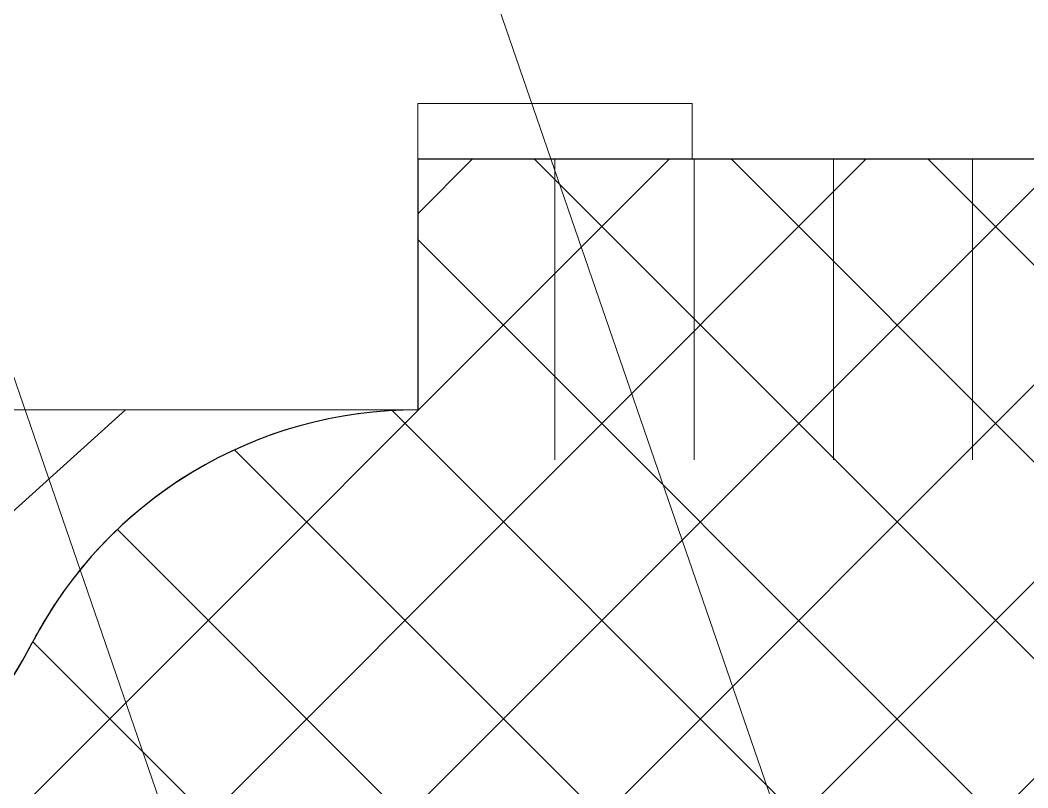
# Model space of a CAD drawing. Header units: millimetres. Extents: x 674 to 609626, y -20132 to 4061356.
# Drawn here: x 119498 to 137599, y 3953255 to 3967044 of the extents above; entities that cross this region are included whole.
import ezdxf

# ---------------------------------------------------------------- set-up
doc = ezdxf.new("R2010")
doc.units = ezdxf.units.MM
for name, color, linetype, lineweight in [('A-010-M_LINE', 90, 'Continuous', 18), ('A-230-M_FLOOR', 192, 'Continuous', 13), ('Z-030-M_GRID', 191, 'Continuous', 13), ('Z-060-M_DETAIL', 92, 'Continuous', 25)]:
    doc.layers.add(name, color=color, linetype=linetype, lineweight=lineweight)

# ---------------------------------------------------------------- blocks, each defined once
blk = doc.blocks.new('25021-APA-ZZ-ZZ-M3-AR-000001_V3_rvt-1-S0_021 - GROUND LOADING PLAN')
at = {"layer": 'A-010-M_LINE', "lineweight": 5}
for p, q in [((-2394396, 3964544), (-2394396, 3959144)), ((-2391896, 3964544), (-2391896, 3959144)), ((-2389396, 3964544), (-2389396, 3959144)), ((-2386896, 3964544), (-2386896, 3959144))]:
    blk.add_line(p, q, dxfattribs=at)
at = {"layer": 'A-230-M_FLOOR', "lineweight": 5}
for p, q in [((-2396858, 3965544), (-2396858, 3964544)), ((-2396730, 3965544), (-2396858, 3965544)), ((-2396212, 3965544), (-2396730, 3965544)), ((-2391933, 3965544), (-2396212, 3965544)), ((-2391933, 3964718), (-2391933, 3965544)), ((-2391933, 3964544), (-2391933, 3964718)), ((-2396858, 3964544), (-2391933, 3964544)), ((-2396858, 3964544), (-2396858, 3960044)), ((-2381896, 3964544), (-2391933, 3964544)), ((-2406968, 3955671), (-2402111, 3960044)), ((-2402111, 3960044), (-2404353, 3960044)), ((-2396858, 3960044), (-2402111, 3960044))]:
    blk.add_line(p, q, dxfattribs=at)
for points, knots in [([(-2403788, 3955859), (-2403624, 3956174), (-2403253, 3956780), (-2402353, 3957882), (-2400961, 3959008), (-2399316, 3959716), (-2397923, 3960000), (-2397213, 3960045), (-2396858, 3960044)], [-1, -1, -1, -1, -0.875, -0.75, -0.5, -0.25, -0.125, 0, 0, 0, 0]), ([(-2405248, 3953761), (-2404965, 3954074), (-2404431, 3954744), (-2403987, 3955476), (-2403788, 3955859)], [-0.2472303, -0.2472303, -0.2472303, -0.2472303, -0.125, 0, 0, 0, 0])]:
    blk.add_open_spline(points, degree=3, knots=knots, dxfattribs=at)

msp = doc.modelspace()

# ---------------------------------------------------------------- hatches: boundary and pattern name
at = {"layer": 'Z-060-M_DETAIL', "lineweight": 18}
h = msp.add_hatch(dxfattribs=at)
h.set_pattern_fill('FP_39', color=150, style=0, pattern_type=2)
h.set_pattern_definition([(45, (2523501.4, 0), (-1767.767, 1767.767), []), (135, (2523501.4, 0), (-1767.767, -1767.767), [])])
h.paths.add_polyline_path([(206643, 3947144), (224205, 3947144), (224205, 3952544), (226643, 3952544), (226643, 3947144), (239143, 3947144), (239143, 3952544), (241643, 3952544), (241643, 3947144), (254143, 3947144), (254143, 3952544), (266201, 3952544), (266201, 3959144), (254143, 3959144), (254143, 3964544), (241643, 3964544), (241643, 3959144), (239143, 3959144), (239143, 3964544), (226643, 3964544), (226643, 3959144), (224205, 3959144), (224205, 3964544), (206643, 3964544), (206643, 3959144), (204143, 3959144), (204143, 3964544), (186643, 3964544), (186643, 3959144), (184143, 3959144), (184143, 3964544), (166643, 3964544), (166643, 3959144), (164143, 3959144), (164143, 3964544), (146643, 3964544), (146643, 3959144), (144143, 3959144), (144143, 3964544), (126643, 3964544), (126643, 3960044), (126339, 3960039), (126036, 3960023), (125733, 3959994), (125431, 3959954), (125132, 3959902), (124835, 3959838), (124540, 3959763), (124249, 3959676), (123961, 3959578), (123677, 3959469), (123398, 3959349), (123123, 3959218), (122854, 3959076), (122574, 3958914), (122334, 3958762), (122083, 3958590), (121802, 3958377), (121603, 3958217), (121374, 3958016), (121154, 3957807), (120941, 3957590), (120738, 3957364), (120539, 3957125), (120357, 3956890), (120182, 3956642), (120015, 3956387), (119860, 3956126), (119546, 3955551), (119368, 3955249), (119180, 3954953), (118981, 3954664), (118772, 3954383), (118503, 3954049), (118326, 3953842), (118089, 3953584), (117843, 3953334), (117588, 3953093), (117324, 3952861), (117054, 3952639), (116775, 3952426), (116467, 3952209), (116197, 3952030), (115897, 3951848), (120007, 3947738), (120042, 3947908), (120087, 3948076), (120150, 3948263), (120206, 3948403), (120279, 3948561), (120361, 3948714), (120539, 3949008), (120687, 3949234), (120866, 3949484), (121054, 3949726), (121252, 3949961), (121460, 3950187), (121676, 3950405), (121901, 3950613), (122134, 3950813), (122401, 3951022), (122624, 3951183), (122880, 3951353), (123142, 3951513), (123410, 3951662), (123684, 3951800), (124001, 3951941), (124249, 3952042), (124610, 3952168), (124830, 3952238), (125127, 3952318), (125426, 3952386), (125728, 3952442), (126031, 3952486), (126337, 3952518), (126643, 3952537), (126646, 3947144), (144143, 3947144), (144143, 3952544), (146643, 3952544), (146643, 3947144), (164143, 3947144), (164143, 3952544), (166643, 3952544), (166643, 3947144), (184143, 3947144), (184143, 3952544), (186643, 3952544), (186643, 3947144), (204143, 3947144), (204143, 3952544), (206643, 3952544)])

# ---------------------------------------------------------------- linework, layer by layer
at = {"layer": 'A-010-M_LINE', "lineweight": 25}
for p, q in [((144143, 3964544), (126643, 3964544)), ((126643, 3964544), (126643, 3960044))]:
    msp.add_line(p, q, dxfattribs=at)
for centre, radius, start, end in [((126611, 3952268), 7776, 89.7613, 152.4963), ((110844, 3960477), 10000, 300.3516, 332.4963)]:
    msp.add_arc(centre, radius, start, end, dxfattribs=at)
at = {"layer": 'Z-030-M_GRID'}
for p, q in [((136317, 3943395), (110242, 4019121)), ((125835, 3941893), (100409, 4015735))]:
    msp.add_line(p, q, dxfattribs=at)

# ---------------------------------------------------------------- block references
at = {"lineweight": 5}
msp.add_blockref('25021-APA-ZZ-ZZ-M3-AR-000001_V3_rvt-1-S0_021 - GROUND LOADING PLAN', (2523501, 0), dxfattribs=at)

doc.saveas('drawing.dxf')
